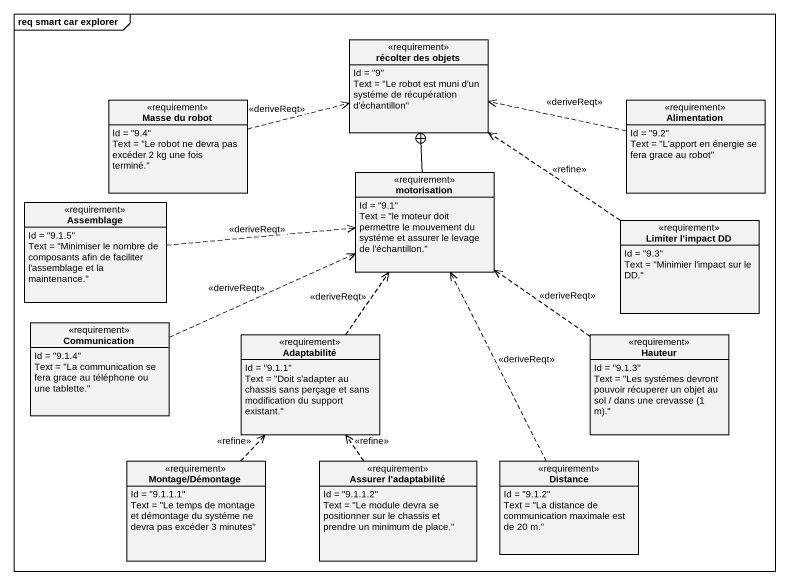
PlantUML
@startuml
mainframe req smart car explorer
hide circle
hide empty members
class "récolter des objets" as récolter_des_objets <<requirement>> {
  Id = "9"
  Text = "Le robot est muni d'un systéme de récupération d'échantillon"
}
class "Masse du robot" as Masse_du_robot <<requirement>> {
  Id = "9.4"
  Text = "Le robot ne devra pas excéder 2 kg une fois terminé."
}
class Alimentation <<requirement>> {
  Id = "9.2"
  Text = "L'apport en énergie se fera grace au robot"
}
class motorisation <<requirement>> {
  Id = "9.1"
  Text = "le moteur doit permettre le mouvement du systéme et assurer le levage de l'échantillon."
}
class Assemblage <<requirement>> {
  Id = "9.1.5"
  Text = "Minimiser le nombre de composants afin de faciliter l'assemblage et la maintenance."
}
class "Limiter l'impact DD" as Limiter_l_impact_DD <<requirement>> {
  Id = "9.3"
  Text = "Minimier l'impact sur le DD."
}
class Communication <<requirement>> {
  Id = "9.1.4"
  Text = "La communication se fera grace au téléphone ou une tablette."
}
class Adaptabilité <<requirement>> {
  Id = "9.1.1"
  Text = "Doit s'adapter au chassis sans perçage et sans modification du support existant."
}
class Hauteur <<requirement>> {
  Id = "9.1.3"
  {field} Text = "Les systémes devront pouvoir récuperer un objet au sol / dans une crevasse (1 m)."
}
class "Montage/Démontage" as Montage_Démontage <<requirement>> {
  Id = "9.1.1.1"
  Text = "Le temps de montage et démontage du systéme ne devra pas excéder 3 minutes"
}
class "Assurer l'adaptabilité" as Assurer_l_adaptabilité <<requirement>> {
  Id = "9.1.1.2"
  Text = "Le module devra se positionner sur le chassis et prendre un minimum de place."
}
class Distance <<requirement>> {
  Id = "9.1.2"
  Text = "La distance de communication maximale est de 20 m."
}
Masse_du_robot .right.> récolter_des_objets : <<deriveReqt>>
Alimentation .left.> récolter_des_objets : <<deriveReqt>>
motorisation -up-+ récolter_des_objets
Assemblage .right.> motorisation : <<deriveReqt>>
Limiter_l_impact_DD .up.> récolter_des_objets : <<refine>>
Communication .right.> motorisation : <<deriveReqt>>
Adaptabilité .up.> motorisation : <<deriveReqt>>
Hauteur .up.> motorisation : <<deriveReqt>>
Montage_Démontage .up.> Adaptabilité : <<refine>>
Assurer_l_adaptabilité .up.> Adaptabilité : <<refine>>
Distance .up.> motorisation : <<deriveReqt>>
@enduml
